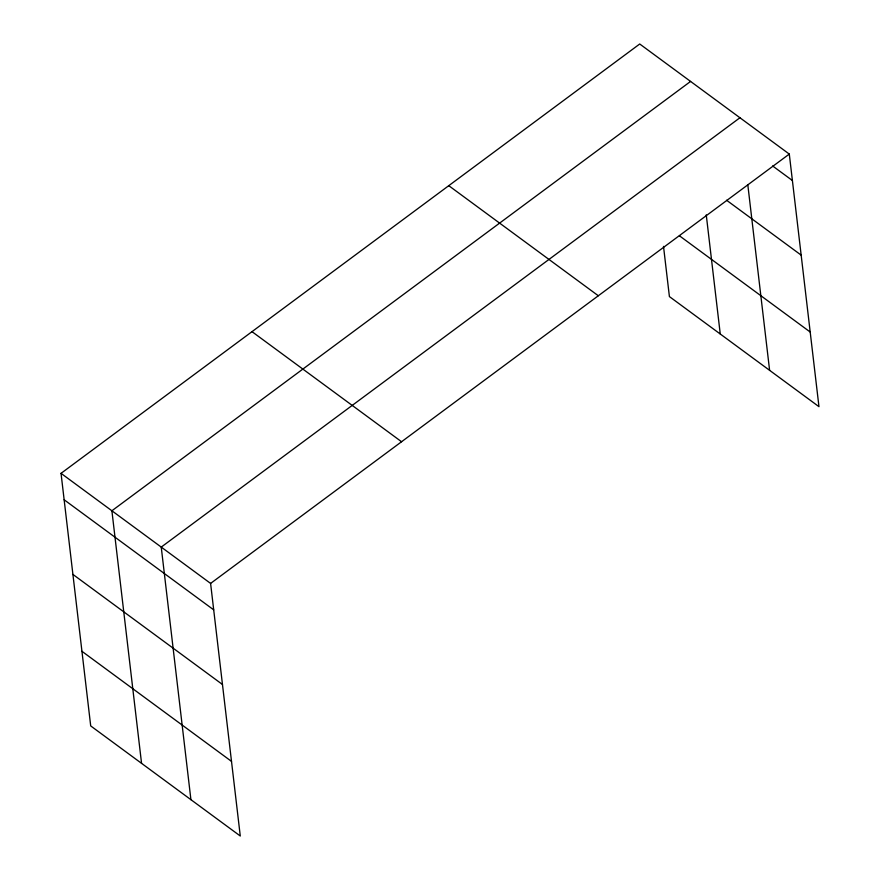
<?xml version="1.0" encoding="UTF-8"?>
<svg xmlns="http://www.w3.org/2000/svg" width="880" height="880" viewBox="0 0 880 880"><rect width="100%" height="100%" fill="white"/><g stroke="black" fill="none" stroke-linecap="round" stroke-linejoin="round"><path stroke-width="1.32" d="M61.039 473.341L210.595 583.418L240.273 836L90.706 725.923L61.039 473.341L639.727 44L789.294 154.077L818.961 406.659L669.405 296.582L663.509 246.378M690.58 81.422L111.892 510.774L141.559 763.345M739.937 117.755L161.238 547.096L190.916 799.678M210.595 583.418L789.294 154.077M772.651 165.979L792.396 180.51M726.583 200.244L801.163 255.134M679.426 235.785L810.194 332.024M448.767 185.68L598.323 295.757M252.01 331.661L401.566 441.738M64.141 499.774L213.708 609.851M72.908 574.409L222.464 684.486M81.939 651.299L231.506 761.376M747.824 184.888L769.604 370.326M706.255 214.863L720.258 334.004"/></g></svg>
